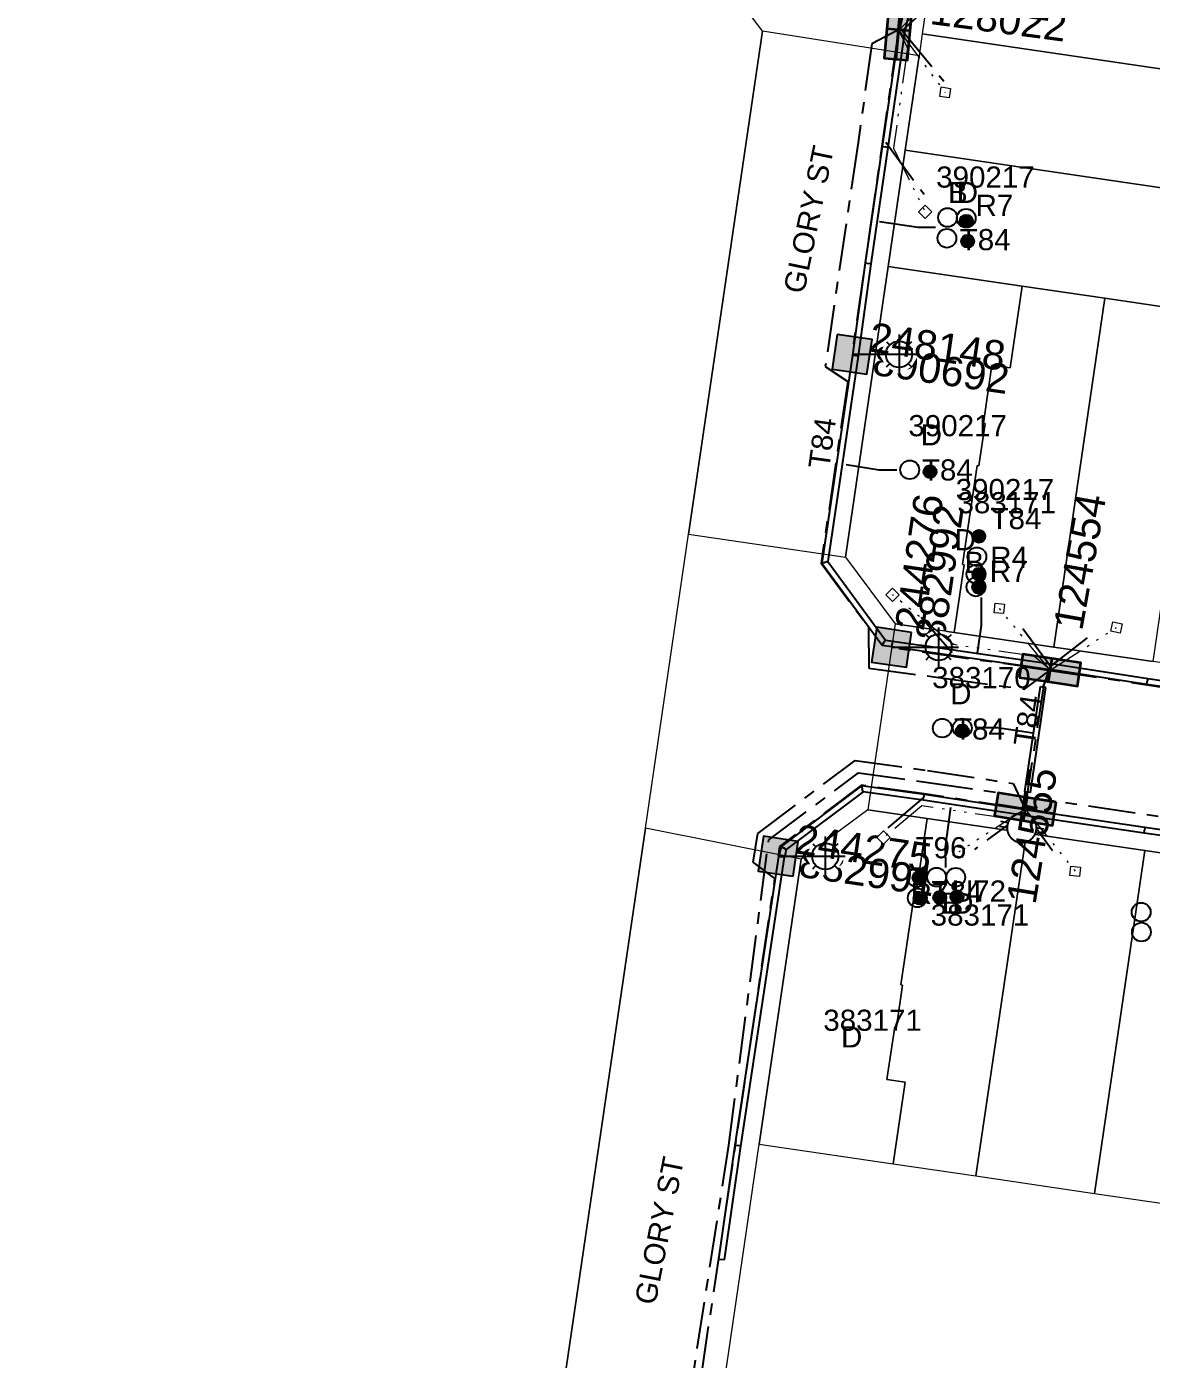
# Model space of a CAD drawing. Header units: metres. Extents: x 302924 to 304532, y 6268290 to 6269135.
# Drawn here: x 303845.3 to 303941, y 6268458.7 to 6268572.1 of the extents above; entities that cross this region are included whole.
import ezdxf
from ezdxf.enums import TextEntityAlignment as Align

# ---------------------------------------------------------------- set-up
doc = ezdxf.new("R2010")
doc.units = ezdxf.units.M
doc.linetypes.add('Cable Exist UG', pattern=[7, 4, -1, 1, -1])
doc.linetypes.add('PHANTOMX2', pattern=[6.6, 3, -0.75, 0.2, -0.75, 0.2, -0.75, 0.2, -0.75])
doc.layers.get('0').update_dxf_attribs({"color": 6})
for name, color, linetype, lineweight in [('_User Miscellaneous1', 30, 'Continuous', 13), ('_User Miscellaneous5', 121, 'Continuous', 13), ('_User_HV_Exist', 1, 'Continuous', 35), ('_User_LV_Exist', 5, 'Continuous', 35), ('Cadastre Roads_SP_EXT', 218, 'Continuous', 15), ('Mains_HV_EXT', 13, 'Continuous', 25), ('Mains_LV_EXT', 163, 'Continuous', 25), ('Mains_LV_SL_EXT', 135, 'Continuous', 25), ('Services_SP_EXT', 42, 'PHANTOMX2', 20)]:
    doc.layers.add(name, color=color, linetype=linetype, lineweight=lineweight)
for name, color, linetype in [('Duct_SP_EXT', 30, 'Continuous'), ('Equip_LV_EXT', 7, 'Continuous'), ('Equip_SP_SL_EXT', 7, 'Continuous'), ('SupportsUG_SP_LV_EXT', 7, 'Continuous'), ('SupportsUG_SP_LV_SL_EXT', 7, 'Continuous'), ('Trench_SP_EXT', 7, 'Continuous')]:
    doc.layers.add(name, color=color, linetype=linetype)
doc.styles.add('COLUMN_LABEL', font='arial.ttf', dxfattribs={"height": 2})
doc.styles.add('iecARIAL', font='arial.ttf', dxfattribs={"height": 2})
doc.styles.add('POLE_LABEL', font='arial.ttf', dxfattribs={"height": 2})
doc.styles.add('SL_LABEL', font='arial.ttf', dxfattribs={"height": 2})
doc.styles.get("Standard").update_dxf_attribs({"font": 'arial.ttf'})

# ---------------------------------------------------------------- blocks, each defined once
blk = doc.blocks.new('COLUMN_EXT')
blk.add_hatch(color=256).paths.add_polyline_path([(1.5, -1.5), (1.5, 1.5), (-1.5, 1.5), (-1.5, -1.5)])
blk.add_lwpolyline([(1.5, 1.5), (-1.5, 1.5), (-1.5, -1.5), (1.5, -1.5)], close=True)
at = {"flags": 1}
blk.add_attdef('Z', (-1.81, 2.35), '', height=0.2, rotation=180, dxfattribs=at)
at = {"flags": 9}
for tag, p in [('STREETNAME', (-1.81, 1.6)), ('LOCATION', (-1.81, 1.4)), ('SUBURB', (-1.81, 1.8)), ('LEGEND', (-1.81, 1.2)), ('NOTES', (-1.81, 2)), ('COLUMN_TYPE', (-1.81, 0.4)), ('OWNED_BY', (-1.81, 0.6)), ('USAGE', (-1.81, 1)), ('STATE', (-1.81, 0.8))]:
    blk.add_attdef(tag, text='', height=0.2, rotation=180, dxfattribs=at).set_placement(p, align=Align.MIDDLE_LEFT)
for tag, style, p in [('STRUCTURE_PLANT_NUMBER', 'POLE_LABEL', (-1.81, -0.03)), ('STREET_CODE', 'COLUMN_LABEL', (-1.81, 0.2))]:
    blk.add_attdef(tag, text='', height=0.2, rotation=180, dxfattribs=dict(at, style=style)).set_placement(p, align=Align.MIDDLE_LEFT)
at = {"style": 'COLUMN_LABEL', "width": 0.9, "flags": 8}
blk.add_attdef('ASSET_NUM', text='', height=2, rotation=270, dxfattribs=at).set_placement((2, -4), align=Align.MIDDLE_LEFT)
blk = doc.blocks.new('PILLAR_EXT')
blk.add_hatch(color=256).paths.add_polyline_path([(-2.5, 1), (-2.5, -1), (2.5, -1), (2.5, 1)])
for p, q in [((-2.5, 0), (2.5, 0)), ((0, 1), (0, -1))]:
    blk.add_line(p, q)
at = {"ltscale": 10}
blk.add_line((2.5, 0), (-2.5, 0), dxfattribs=at)
blk.add_lwpolyline([(-2.5, -1), (-1.25, -1), (1.25, -1), (2.5, -1), (2.5, 1), (-2.5, 1)], close=True)
at = {"width": 0.9, "flags": 8}
blk.add_attdef('ASSET_NUM', text='', height=2, rotation=90, dxfattribs=at).set_placement((-2, 4), align=Align.MIDDLE_LEFT)
for tag, p, flags in [('OWNED_BY', (0, -0.2), 9), ('STATE', (0, -0.4), 9), ('SUPPORT_TYPE', (0, -0.6), 9), ('USAGE', (0, -0.8), 9), ('LEGEND', (0, -1), 9), ('LOCATION', (0, -1.2), 9), ('STREETNAME', (0, -1.8), 9), ('SUBURB', (0, -2), 1), ('NOTES', (0, -1.4), 9), ('PARENT', (0, -1.6), 9)]:
    blk.add_attdef(tag, p, '', height=0.2, dxfattribs=dict(flags=flags))
blk = doc.blocks.new('DUCT_EXT')
blk.add_circle((0, 0.8), 0.8)
at = {"flags": 1}
blk.add_attdef('Z', (0, 0), '', height=0.2, dxfattribs=at)
at = {"flags": 9}
for tag, p in [('DUCT_CODE', (0, 0)), ('XSECT_TYPE', (0, -0.2)), ('STATE', (0, -0.6)), ('FB_REFERENCE', (0, -0.4)), ('NOTES', (0, -0.8))]:
    blk.add_attdef(tag, text='', height=0.2, dxfattribs=at).set_placement(p, align=Align.MIDDLE_LEFT)
blk = doc.blocks.new('SL_LANTERN_EXT')
at = {"flags": 9}
for tag, p in [('LRATECODE', (-7.4, 0)), ('LOUTREACHVOCAB', (-7.2, 0)), ('LOUTREACH', (-7, 0)), ('LANTNUMBER', (-6.6, 0)), ('LNEW', (-6.4, 0)), ('LMASTVOCAB', (-6.2, 0)), ('LMAST', (-6, 0)), ('LLAMPVOCAB', (-5.8, 0)), ('LLAMP', (-5.6, 0)), ('LEXIST', (-5.4, 0)), ('LCHARGE3PERCENT', (-5.2, 0)), ('LCHARGE3', (-5, 0)), ('LCHARGE2PERCENT', (-4.8, 0)), ('LCHARGE2', (-4.6, 0)), ('LCHARGE1PERCENT', (-4.4, 0)), ('LCHARGE1', (-4.2, 0)), ('LCATEGORY', (-4, 0)), ('LBRACKETVOCAB', (-3.8, 0)), ('LBRACKET', (-3.6, 0)), ('LKINGHEIGHT', (-3.4, 0)), ('CREPLACE', (-3.2, 0)), ('CREMOVE', (-3, 0)), ('CNUMBER', (-2.8, 0)), ('CNEW', (-2.6, 0)), ('CEXIST', (-2.4, 0)), ('USAGE', (-2.2, 0)), ('STATE', (-2, 0)), ('OWNED_BY', (-1.8, 0)), ('ORIENTATION', (-1.6, 0)), ('OPERATING_VOLTAGE', (-1.4, 0)), ('NO_PHASES', (-1.2, 0)), ('LANTERN_TYPE', (-1, 0)), ('LANTERN_PURPOSE', (-0.8, 0)), ('CONTROL_TYPE', (-0.6, 0)), ('CONSTRUCTED_VOLTAGE', (-0.4, 0))]:
    blk.add_attdef(tag, text='', height=0.001, rotation=270, dxfattribs=at).set_placement(p, align=Align.MIDDLE_LEFT)
at = {"style": 'SL_LABEL', "flags": 9}
blk.add_attdef('STREET_CODE', text='', height=0.001, rotation=270, dxfattribs=at).set_placement((0, 0), align=Align.MIDDLE_LEFT)
at = {"flags": 1}
blk.add_attdef('Z', (0, 0), '', height=0.001, rotation=270, dxfattribs=at)
at = {"width": 0.9}
blk.add_attdef('LNUMBER', text='', height=1, dxfattribs=at).set_placement((7, -1), align=Align.MIDDLE_LEFT)
at = {"flags": 9}
for tag, p in [('LREMOVE', (0, -7.6)), ('LREPLACE', (0, -7.8)), ('LTYPE', (0, -8)), ('LTYPEVOCAB', (0, -8.2)), ('LEGEND', (0, -8.4)), ('SUBURB', (0, -8.6)), ('STREETNAME', (0, -8.8)), ('LOCATION', (0, -9)), ('NOTES', (0, -9.2)), ('MAINTAINED_BY', (0, -9.86))]:
    blk.add_attdef(tag, text='', height=0.001, dxfattribs=at).set_placement(p, align=Align.MIDDLE_LEFT)
blk.add_attdef('OPERATED_BY', (0, -9.61), '', height=0.001, dxfattribs=at)
at = {"transparency": 33554687}
blk.add_wipeout([(5.69, 0), (5.06, -1.06), (4, -1.69), (2.94, -1.06), (2.31, 0), (2.94, 1.06), (4, 1.69), (5.06, 1.06)], dxfattribs=at)
for p, q in [((4, 1.69), (4, 0)), ((0, 0), (4, 0)), ((2.94, 1.06), (3.2, 0.8)), ((5.06, 1.06), (4.8, 0.8)), ((2.94, -1.06), (3.2, -0.8)), ((4, 0), (5.69, 0)), ((4, 0), (4, -1.69)), ((5.06, -1.06), (4.8, -0.8))]:
    blk.add_line(p, q)
blk.add_circle((4, 0), 1.12)
blk = doc.blocks.new('CCP_EXT')
at = {"flags": 9}
for tag, p in [('STATE', (0, -1.8)), ('LEGEND', (0, -1.4)), ('LIFE_SUPPORT', (0, -1.6)), ('NOTES', (0, -2))]:
    blk.add_attdef(tag, text='', height=0.2, dxfattribs=at).set_placement(p, align=Align.MIDDLE_LEFT)
at = {"transparency": 33554687}
blk.add_wipeout([(0, 0.57), (0.57, 0), (0, -0.57), (-0.57, 0)], dxfattribs=at)
blk.add_lwpolyline([(-0.57, 0), (0, 0.57), (0.57, 0), (0, -0.57), (-0.57, 0)])
at = {"flags": 1}
blk.add_attdef('Z', (0, 0), '', height=0.2, dxfattribs=at)
at = {"flags": 9}
for tag, p in [('CCP_TYPE', (0, 0)), ('CONSTRUCTED_VOLTAGE', (0, -0.2)), ('OPERATING_VOLTAGE', (0, -0.6)), ('ORIENTATION', (0, -0.8)), ('OWNED_BY', (0, -1)), ('NO_PHASES', (0, -0.4)), ('USAGE', (0, -1.2))]:
    blk.add_attdef(tag, text='', height=0.2, dxfattribs=at).set_placement(p, align=Align.MIDDLE_LEFT)
blk = doc.blocks.new('LV_UG_LINKS_OPEN_EXT')
at = {"layer": 'Equip_LV_EXT'}
for tag, height, flags, p in [('NO_PHASES', 0.167, 9, (3.17, -2)), ('OPERATING_VOLTAGE', 0.2, 9, (3, -2.6)), ('ORIENTATION', 0.2, 9, (3, -2.8)), ('STATE', 0.2, 9, (3, -3)), ('SWITCH_TYPE', 0.2, 9, (3, -3.2)), ('USAGE', 0.2, 9, (3, -3.4)), ('OWNED_BY', 0.2, 9, (3, -3.8)), ('OPERATED_BY', 0.2, 9, (3, -4)), ('TYPE', 0.2, 9, (3, -4.6)), ('NOTES', 0.2, 9, (3, -3.6)), ('MAINTAINED_BY', 0.2, 9, (3, -4.2)), ('NUMBER_OF_PHASES', 0.2, 9, (3, -4.4)), ('Z', 0.2, 1, (3, -4.8))]:
    blk.add_attdef(tag, text='', height=height, dxfattribs=dict(at, flags=flags)).set_placement(p, align=Align.MIDDLE_LEFT)
at = {"transparency": 33554687}
blk.add_wipeout([(4, 1.25), (3.97, 1.25), (3.94, 1.25), (3.91, 1.25), (3.88, 1.24), (3.85, 1.24), (3.82, 1.24), (3.79, 1.23), (3.76, 1.23), (3.73, 1.22), (3.7, 1.21), (3.67, 1.2), (3.64, 1.2), (3.61, 1.19), (3.58, 1.18), (3.55, 1.17), (3.52, 1.15), (3.49, 1.14), (3.47, 1.13), (3.44, 1.12), (3.41, 1.1), (3.38, 1.09), (3.36, 1.07), (3.33, 1.06), (3.31, 1.04), (3.28, 1.02), (3.26, 1), (3.23, 0.99), (3.21, 0.97), (3.18, 0.95), (3.16, 0.93), (3.14, 0.91), (3.12, 0.88), (3.09, 0.86), (3.07, 0.84), (3.05, 0.82), (3.03, 0.79), (3.01, 0.77), (3, 0.74), (2.98, 0.72), (2.96, 0.69), (2.94, 0.67), (2.93, 0.64), (2.91, 0.62), (2.9, 0.59), (2.88, 0.56), (2.87, 0.53), (2.86, 0.51), (2.85, 0.48), (2.83, 0.45), (2.82, 0.42), (2.81, 0.39), (2.8, 0.36), (2.8, 0.33), (2.79, 0.3), (2.78, 0.27), (2.77, 0.24), (2.77, 0.21), (2.76, 0.18), (2.76, 0.15), (2.76, 0.12), (2.75, 0.09), (2.75, 0.06), (2.75, 0.03), (2.75, 0), (2.75, -0.03), (2.75, -0.06), (2.75, -0.09), (2.76, -0.12), (2.76, -0.15), (2.76, -0.18), (2.77, -0.21), (2.77, -0.24), (2.78, -0.27), (2.79, -0.3), (2.8, -0.33), (2.8, -0.36), (2.81, -0.39), (2.82, -0.42), (2.83, -0.45), (2.85, -0.48), (2.86, -0.51), (2.87, -0.53), (2.88, -0.56), (2.9, -0.59), (2.91, -0.62), (2.93, -0.64), (2.94, -0.67), (2.96, -0.69), (2.98, -0.72), (3, -0.74), (3.01, -0.77), (3.03, -0.79), (3.05, -0.82), (3.07, -0.84), (3.09, -0.86), (3.12, -0.88), (3.14, -0.91), (3.16, -0.93), (3.18, -0.95), (3.21, -0.97), (3.23, -0.99), (3.26, -1), (3.28, -1.02), (3.31, -1.04), (3.33, -1.06), (3.36, -1.07), (3.38, -1.09), (3.41, -1.1), (3.44, -1.12), (3.47, -1.13), (3.49, -1.14), (3.52, -1.15), (3.55, -1.17), (3.58, -1.18), (3.61, -1.19), (3.64, -1.2), (3.67, -1.2), (3.7, -1.21), (3.73, -1.22), (3.76, -1.23), (3.79, -1.23), (3.82, -1.24), (3.85, -1.24), (3.88, -1.24), (3.91, -1.25), (3.94, -1.25), (3.97, -1.25), (4, -1.25), (4.03, -1.25), (4.06, -1.25), (4.09, -1.25), (4.12, -1.24), (4.15, -1.24), (4.18, -1.24), (4.21, -1.23), (4.24, -1.23), (4.27, -1.22), (4.3, -1.21), (4.33, -1.2), (4.36, -1.2), (4.39, -1.19), (4.42, -1.18), (4.45, -1.17), (4.48, -1.15), (4.51, -1.14), (4.53, -1.13), (4.56, -1.12), (4.59, -1.1), (4.62, -1.09), (4.64, -1.07), (4.67, -1.06), (4.69, -1.04), (4.72, -1.02), (4.74, -1), (4.77, -0.99), (4.79, -0.97), (4.82, -0.95), (4.84, -0.93), (4.86, -0.91), (4.88, -0.88), (4.91, -0.86), (4.93, -0.84), (4.95, -0.82), (4.97, -0.79), (4.99, -0.77), (5, -0.74), (5.02, -0.72), (5.04, -0.69), (5.06, -0.67), (5.07, -0.64), (5.09, -0.62), (5.1, -0.59), (5.12, -0.56), (5.13, -0.53), (5.14, -0.51), (5.15, -0.48), (5.17, -0.45), (5.18, -0.42), (5.19, -0.39), (5.2, -0.36), (5.2, -0.33), (5.21, -0.3), (5.22, -0.27), (5.23, -0.24), (5.23, -0.21), (5.24, -0.18), (5.24, -0.15), (5.24, -0.12), (5.25, -0.09), (5.25, -0.06), (5.25, -0.03), (5.25, 0), (5.25, 0.03), (5.25, 0.06), (5.25, 0.09), (5.24, 0.12), (5.24, 0.15), (5.24, 0.18), (5.23, 0.21), (5.23, 0.24), (5.22, 0.27), (5.21, 0.3), (5.2, 0.33), (5.2, 0.36), (5.19, 0.39), (5.18, 0.42), (5.17, 0.45), (5.15, 0.48), (5.14, 0.51), (5.13, 0.53), (5.12, 0.56), (5.1, 0.59), (5.09, 0.62), (5.07, 0.64), (5.06, 0.67), (5.04, 0.69), (5.02, 0.72), (5, 0.74), (4.99, 0.77), (4.97, 0.79), (4.95, 0.82), (4.93, 0.84), (4.91, 0.86), (4.88, 0.88), (4.86, 0.91), (4.84, 0.93), (4.82, 0.95), (4.79, 0.97), (4.77, 0.99), (4.74, 1), (4.72, 1.02), (4.69, 1.04), (4.67, 1.06), (4.64, 1.07), (4.62, 1.09), (4.59, 1.1), (4.56, 1.12), (4.53, 1.13), (4.51, 1.14), (4.48, 1.15), (4.45, 1.17), (4.42, 1.18), (4.39, 1.19), (4.36, 1.2), (4.33, 1.2), (4.3, 1.21), (4.27, 1.22), (4.24, 1.23), (4.21, 1.23), (4.18, 1.24), (4.15, 1.24), (4.12, 1.24), (4.09, 1.25), (4.06, 1.25), (4.03, 1.25)], dxfattribs=at).dxf.layer = 'Equip_LV_EXT'
at = {"layer": 'Equip_LV_EXT'}
for p, q in [((3.79, 1.86), (3.79, 1.23)), ((4.21, 1.86), (4.21, 1.23)), ((3.79, -1.23), (3.79, -1.86)), ((4.21, -1.23), (4.21, -1.86))]:
    blk.add_line(p, q, dxfattribs=at)
at = {"layer": 'Equip_LV_EXT', "flags": 128}
blk.add_lwpolyline([(4, 1.25), (3.97, 1.25), (3.94, 1.25), (3.91, 1.25), (3.88, 1.24), (3.85, 1.24), (3.82, 1.24), (3.79, 1.23), (3.76, 1.23), (3.73, 1.22), (3.7, 1.21), (3.67, 1.2), (3.64, 1.2), (3.61, 1.19), (3.58, 1.18), (3.55, 1.17), (3.52, 1.15), (3.49, 1.14), (3.47, 1.13), (3.44, 1.12), (3.41, 1.1), (3.38, 1.09), (3.36, 1.07), (3.33, 1.06), (3.31, 1.04), (3.28, 1.02), (3.26, 1), (3.23, 0.99), (3.21, 0.97), (3.18, 0.95), (3.16, 0.93), (3.14, 0.91), (3.12, 0.88), (3.09, 0.86), (3.07, 0.84), (3.05, 0.82), (3.03, 0.79), (3.01, 0.77), (3, 0.74), (2.98, 0.72), (2.96, 0.69), (2.94, 0.67), (2.93, 0.64), (2.91, 0.62), (2.9, 0.59), (2.88, 0.56), (2.87, 0.53), (2.86, 0.51), (2.85, 0.48), (2.83, 0.45), (2.82, 0.42), (2.81, 0.39), (2.8, 0.36), (2.8, 0.33), (2.79, 0.3), (2.78, 0.27), (2.77, 0.24), (2.77, 0.21), (2.76, 0.18), (2.76, 0.15), (2.76, 0.12), (2.75, 0.09), (2.75, 0.06), (2.75, 0.03), (2.75, 0), (2.75, -0.03), (2.75, -0.06), (2.75, -0.09), (2.76, -0.12), (2.76, -0.15), (2.76, -0.18), (2.77, -0.21), (2.77, -0.24), (2.78, -0.27), (2.79, -0.3), (2.8, -0.33), (2.8, -0.36), (2.81, -0.39), (2.82, -0.42), (2.83, -0.45), (2.85, -0.48), (2.86, -0.51), (2.87, -0.53), (2.88, -0.56), (2.9, -0.59), (2.91, -0.62), (2.93, -0.64), (2.94, -0.67), (2.96, -0.69), (2.98, -0.72), (3, -0.74), (3.01, -0.77), (3.03, -0.79), (3.05, -0.82), (3.07, -0.84), (3.09, -0.86), (3.12, -0.88), (3.14, -0.91), (3.16, -0.93), (3.18, -0.95), (3.21, -0.97), (3.23, -0.99), (3.26, -1), (3.28, -1.02), (3.31, -1.04), (3.33, -1.06), (3.36, -1.07), (3.38, -1.09), (3.41, -1.1), (3.44, -1.12), (3.47, -1.13), (3.49, -1.14), (3.52, -1.15), (3.55, -1.17), (3.58, -1.18), (3.61, -1.19), (3.64, -1.2), (3.67, -1.2), (3.7, -1.21), (3.73, -1.22), (3.76, -1.23), (3.79, -1.23), (3.82, -1.24), (3.85, -1.24), (3.88, -1.24), (3.91, -1.25), (3.94, -1.25), (3.97, -1.25), (4, -1.25), (4.03, -1.25), (4.06, -1.25), (4.09, -1.25), (4.12, -1.24), (4.15, -1.24), (4.18, -1.24), (4.21, -1.23), (4.24, -1.23), (4.27, -1.22), (4.3, -1.21), (4.33, -1.2), (4.36, -1.2), (4.39, -1.19), (4.42, -1.18), (4.45, -1.17), (4.48, -1.15), (4.51, -1.14), (4.53, -1.13), (4.56, -1.12), (4.59, -1.1), (4.62, -1.09), (4.64, -1.07), (4.67, -1.06), (4.69, -1.04), (4.72, -1.02), (4.74, -1), (4.77, -0.99), (4.79, -0.97), (4.82, -0.95), (4.84, -0.93), (4.86, -0.91), (4.88, -0.88), (4.91, -0.86), (4.93, -0.84), (4.95, -0.82), (4.97, -0.79), (4.99, -0.77), (5, -0.74), (5.02, -0.72), (5.04, -0.69), (5.06, -0.67), (5.07, -0.64), (5.09, -0.62), (5.1, -0.59), (5.12, -0.56), (5.13, -0.53), (5.14, -0.51), (5.15, -0.48), (5.17, -0.45), (5.18, -0.42), (5.19, -0.39), (5.2, -0.36), (5.2, -0.33), (5.21, -0.3), (5.22, -0.27), (5.23, -0.24), (5.23, -0.21), (5.24, -0.18), (5.24, -0.15), (5.24, -0.12), (5.25, -0.09), (5.25, -0.06), (5.25, -0.03), (5.25, 0), (5.25, 0.03), (5.25, 0.06), (5.25, 0.09), (5.24, 0.12), (5.24, 0.15), (5.24, 0.18), (5.23, 0.21), (5.23, 0.24), (5.22, 0.27), (5.21, 0.3), (5.2, 0.33), (5.2, 0.36), (5.19, 0.39), (5.18, 0.42), (5.17, 0.45), (5.15, 0.48), (5.14, 0.51), (5.13, 0.53), (5.12, 0.56), (5.1, 0.59), (5.09, 0.62), (5.07, 0.64), (5.06, 0.67), (5.04, 0.69), (5.02, 0.72), (5, 0.74), (4.99, 0.77), (4.97, 0.79), (4.95, 0.82), (4.93, 0.84), (4.91, 0.86), (4.88, 0.88), (4.86, 0.91), (4.84, 0.93), (4.82, 0.95), (4.79, 0.97), (4.77, 0.99), (4.74, 1), (4.72, 1.02), (4.69, 1.04), (4.67, 1.06), (4.64, 1.07), (4.62, 1.09), (4.59, 1.1), (4.56, 1.12), (4.53, 1.13), (4.51, 1.14), (4.48, 1.15), (4.45, 1.17), (4.42, 1.18), (4.39, 1.19), (4.36, 1.2), (4.33, 1.2), (4.3, 1.21), (4.27, 1.22), (4.24, 1.23), (4.21, 1.23), (4.18, 1.24), (4.15, 1.24), (4.12, 1.24), (4.09, 1.25), (4.06, 1.25), (4.03, 1.25)], close=True, dxfattribs=at)
at = {"layer": 'Equip_LV_EXT', "flags": 9}
for tag, p in [('ACTUAL_STATUS', (3.17, -1.67)), ('CONSTRUCTED_VOLTAGE', (3.17, -1.83))]:
    blk.add_attdef(tag, text='', height=0.167, dxfattribs=at).set_placement(p, align=Align.MIDDLE_LEFT)
blk = doc.blocks.new('CABLE_LARGE_EXT')
h = blk.add_hatch(color=256)
edge = h.paths.add_edge_path()
edge.add_arc((0, 0.55), 0.55, 0, 360)
blk.add_circle((0, 0.55), 0.55)
at = {"flags": 1}
blk.add_attdef('Z', (0, 0), '', height=0.2, dxfattribs=at)
at = {"flags": 9}
for tag, p in [('COND_CODE', (0, 0)), ('STATE', (0, -0.4)), ('XSECT_SIZE', (0, -0.6)), ('FB_REFERENCE', (0, -0.2)), ('NOTES', (0, -0.8))]:
    blk.add_attdef(tag, text='', height=0.2, dxfattribs=at).set_placement(p, align=Align.MIDDLE_LEFT)

msp = doc.modelspace()

# ---------------------------------------------------------------- linework, layer by layer
at = {"layer": '_User Miscellaneous1', "transparency": 33554687}
for p, q in [((303919.5395, 6268571.8567), (303918.0986, 6268561.924)), ((303920.0145, 6268571.7878), (303918.5737, 6268561.8551)), ((303919.5395, 6268571.8567), (303919.777, 6268571.8222)), ((303920.0145, 6268571.7878), (303919.777, 6268571.8222)), ((303918.0986, 6268561.924), (303916.661, 6268552.0132)), ((303918.5737, 6268561.8551), (303917.136, 6268551.9443)), ((303918.0986, 6268561.924), (303918.3361, 6268561.8895)), ((303918.5737, 6268561.8551), (303918.3361, 6268561.8895)), ((303916.6609, 6268552.0124), (303915.5774, 6268544.1624)), ((303917.1361, 6268551.9451), (303916.0529, 6268544.0968)), ((303916.661, 6268552.0132), (303916.6609, 6268552.0124)), ((303916.6609, 6268552.0124), (303916.8985, 6268551.9788)), ((303916.661, 6268552.0132), (303916.8985, 6268551.9788)), ((303917.136, 6268551.9443), (303916.8985, 6268551.9788)), ((303917.1361, 6268551.9451), (303916.8985, 6268551.9788)), ((303917.136, 6268551.9443), (303917.1361, 6268551.9451)), ((303915.5778, 6268544.1648), (303912.9575, 6268526.4674)), ((303916.0526, 6268544.0945), (303913.4613, 6268526.5927)), ((303915.5774, 6268544.1624), (303915.8152, 6268544.1296)), ((303915.5778, 6268544.1648), (303915.8152, 6268544.1296)), ((303916.0529, 6268544.0968), (303915.8152, 6268544.1296)), ((303916.0526, 6268544.0945), (303915.8152, 6268544.1296)), ((303912.9575, 6268526.4674), (303913.2094, 6268526.53)), ((303912.9575, 6268526.4674), (303918.1075, 6268519.4725)), ((303913.4613, 6268526.5927), (303913.2094, 6268526.53)), ((303913.4613, 6268526.5927), (303918.375, 6268519.9187)), ((303918.1075, 6268519.4725), (303918.2412, 6268519.6956)), ((303918.1075, 6268519.4725), (303918.9115, 6268519.356)), ((303918.375, 6268519.9187), (303918.2412, 6268519.6956)), ((303918.375, 6268519.9187), (303918.9803, 6268519.831)), ((303918.9115, 6268519.356), (303918.9459, 6268519.5935)), ((303918.9117, 6268519.3559), (303918.9459, 6268519.5935)), ((303918.9803, 6268519.831), (303918.9459, 6268519.5935)), ((303918.9801, 6268519.831), (303918.9459, 6268519.5935)), ((303918.9801, 6268519.831), (303932.4677, 6268517.8904)), ((303918.9117, 6268519.3559), (303932.3994, 6268517.4153)), ((303932.397, 6268517.4157), (303932.4335, 6268517.6529)), ((303940.629, 6268516.1482), (303932.397, 6268517.4157)), ((303932.3994, 6268517.4153), (303932.4335, 6268517.6529)), ((303932.4677, 6268517.8904), (303932.4335, 6268517.6529)), ((303932.4701, 6268517.8901), (303932.4335, 6268517.6529)), ((303940.7009, 6268516.6227), (303932.4701, 6268517.8901)), ((303940.629, 6268516.1482), (303940.665, 6268516.3855)), ((303949.2526, 6268514.8604), (303940.629, 6268516.1482)), ((303940.7009, 6268516.6227), (303940.665, 6268516.3855)), ((303949.3235, 6268515.3351), (303940.7009, 6268516.6227)), ((303930.2416, 6268507.0205), (303931.5675, 6268515.9562)), ((303930.7164, 6268506.9501), (303932.0423, 6268515.8857)), ((303931.5675, 6268515.9562), (303931.8049, 6268515.9209)), ((303932.0423, 6268515.8857), (303931.8049, 6268515.9209)), ((303916.3401, 6268507.5085), (303909.4893, 6268502.3574)), ((303916.4701, 6268507.0057), (303909.9199, 6268502.0806)), ((303921.6576, 6268506.7668), (303916.3401, 6268507.5085)), ((303916.3401, 6268507.5085), (303916.4051, 6268507.2571)), ((303916.4701, 6268507.0057), (303916.4051, 6268507.2571)), ((303921.5913, 6268506.2914), (303916.4701, 6268507.0057)), ((303930.2416, 6268507.0205), (303930.479, 6268506.9853)), ((303930.7164, 6268506.9501), (303930.479, 6268506.9853)), ((303921.5887, 6268506.2918), (303921.6244, 6268506.5291)), ((303930.2006, 6268504.9951), (303921.5887, 6268506.2918)), ((303921.5913, 6268506.2914), (303921.6244, 6268506.5291)), ((303921.6576, 6268506.7668), (303921.6244, 6268506.5291)), ((303921.6602, 6268506.7665), (303921.6244, 6268506.5291)), ((303930.2721, 6268505.4698), (303921.6602, 6268506.7665)), ((303930.2006, 6268504.9951), (303930.2363, 6268505.2324)), ((303930.2011, 6268504.995), (303930.2363, 6268505.2324)), ((303940.3903, 6268503.4848), (303930.2011, 6268504.995)), ((303930.2721, 6268505.4698), (303930.2363, 6268505.2324)), ((303930.2715, 6268505.4698), (303930.2363, 6268505.2324)), ((303940.4598, 6268503.9597), (303930.2715, 6268505.4698)), ((303940.3903, 6268503.4848), (303940.4251, 6268503.7223)), ((303940.4598, 6268503.9597), (303940.4251, 6268503.7223)), ((303949.0351, 6268502.7206), (303940.4598, 6268503.9597)), ((303948.9664, 6268502.2455), (303940.3903, 6268503.4848)), ((303905.5899, 6268476.9216), (303909.3081, 6268501.4986)), ((303906.0647, 6268476.8512), (303909.7827, 6268501.4268)), ((303909.3081, 6268501.4986), (303909.5454, 6268501.4627)), ((303909.4893, 6268502.3574), (303909.3284, 6268501.6261)), ((303909.3284, 6268501.6261), (303909.5628, 6268501.5745)), ((303909.4893, 6268502.3574), (303909.7046, 6268502.219)), ((303909.7827, 6268501.4268), (303909.5454, 6268501.4627)), ((303909.7972, 6268501.5229), (303909.5628, 6268501.5745)), ((303909.9199, 6268502.0806), (303909.7046, 6268502.219)), ((303909.9199, 6268502.0806), (303909.7972, 6268501.5229)), ((303904.1828, 6268467.2224), (303905.5899, 6268476.9216)), ((303904.6578, 6268467.1534), (303906.0647, 6268476.8512)), ((303905.5899, 6268476.9216), (303905.8273, 6268476.8864)), ((303906.0647, 6268476.8512), (303905.8273, 6268476.8864)), ((303904.1828, 6268467.2224), (303904.4203, 6268467.1879)), ((303904.6578, 6268467.1534), (303904.4203, 6268467.1879))]:
    msp.add_line(p, q, dxfattribs=at)
at = {"layer": '_User Miscellaneous5', "linetype": 'Continuous', "transparency": 33554597}
for points in [[(303886.3592, 6268425.114), (303897.935, 6268503.9042), (303901.6144, 6268528.9426), (303907.9013, 6268571.7363), (303901.5716, 6268580.2461), (303843.7776, 6268588.7379), (303835.271, 6268582.446), (303812.9296, 6268435.9443), (303819.2543, 6268427.3937), (303877.8527, 6268418.7843), (303886.3592, 6268425.114)], [(303954.9923, 6268579.2189), (303923.3302, 6268583.8707), (303921.5132, 6268571.5032), (303953.1752, 6268566.8513), (303954.9923, 6268579.2189)], [(303953.1752, 6268566.8513), (303921.5132, 6268571.5032), (303921.2404, 6268569.6468), (303920.0594, 6268561.6095), (303951.7214, 6268556.9577), (303953.1752, 6268566.8513)], [(303951.7214, 6268556.9577), (303920.0594, 6268561.6095), (303918.6057, 6268551.7148), (303930.0037, 6268550.0401), (303937.0587, 6268549.0042), (303945.662, 6268547.7394), (303950.2675, 6268547.0631), (303951.7214, 6268556.9577)], [(303930.0037, 6268550.0401), (303918.6057, 6268551.7148), (303914.9708, 6268526.9798), (303919.1917, 6268521.3059), (303924.2374, 6268520.564), (303925.0843, 6268526.3248), (303924.9402, 6268526.3457), (303926.1796, 6268534.776), (303926.3229, 6268534.7551), (303926.8525, 6268538.3622), (303926.7091, 6268538.3831), (303927.4349, 6268543.3219), (303928.9832, 6268543.0941), (303930.0037, 6268550.0401)], [(303937.0587, 6268549.0042), (303930.0037, 6268550.0401), (303928.9832, 6268543.0941), (303927.4349, 6268543.3219), (303926.7091, 6268538.3831), (303926.8525, 6268538.3622), (303926.3229, 6268534.7551), (303926.1796, 6268534.776), (303924.9402, 6268526.3457), (303925.0843, 6268526.3248), (303924.2374, 6268520.564), (303932.6973, 6268519.3212), (303937.0587, 6268549.0042)], [(303945.662, 6268547.7394), (303937.0587, 6268549.0042), (303932.6973, 6268519.3212), (303941.1572, 6268518.0784), (303942.1295, 6268524.6971), (303942.2729, 6268524.6761), (303945.662, 6268547.7394)], [(303921.912, 6268504.7329), (303916.8655, 6268505.4739), (303911.1916, 6268501.254), (303907.6298, 6268477.0127), (303919.0277, 6268475.3379), (303920.0482, 6268482.2837), (303918.4999, 6268482.5115), (303919.1601, 6268487.0035), (303919.3035, 6268486.9826), (303919.8265, 6268490.5438), (303919.6831, 6268490.5647), (303920.9195, 6268498.98), (303921.0637, 6268498.9592), (303921.912, 6268504.7329)], [(303930.3711, 6268503.4891), (303921.912, 6268504.7329), (303921.0637, 6268498.9592), (303920.9195, 6268498.98), (303919.6831, 6268490.5647), (303919.8265, 6268490.5438), (303919.3035, 6268486.9826), (303919.1601, 6268487.0035), (303918.4999, 6268482.5115), (303920.0482, 6268482.2837), (303919.0277, 6268475.3379), (303926.082, 6268474.3009), (303930.3711, 6268503.4891)], [(303940.4634, 6268502.0063), (303930.3711, 6268503.4891), (303926.082, 6268474.3009), (303936.175, 6268472.8181), (303940.4634, 6268502.0063)], [(303949.2101, 6268500.7217), (303940.4634, 6268502.0063), (303936.175, 6268472.8181), (303939.2915, 6268472.3599), (303944.7775, 6268471.5544), (303948.0929, 6268494.1129), (303948.2363, 6268494.0919), (303949.2101, 6268500.7217)]]:
    msp.add_lwpolyline(points, close=True, dxfattribs=at)
at = {"layer": 'Duct_SP_EXT'}
for p, q in [((303922.1161, 6268583.3929), (303919.5672, 6268571.8474)), ((303922.5877, 6268583.3024), (303920.0359, 6268571.7439)), ((303919.5395, 6268571.8567), (303918.0986, 6268561.924)), ((303920.0145, 6268571.7878), (303918.5737, 6268561.8551)), ((303919.5395, 6268571.8567), (303919.777, 6268571.8222)), ((303919.5672, 6268571.8474), (303919.8016, 6268571.7957)), ((303920.0145, 6268571.7878), (303919.777, 6268571.8222)), ((303920.0359, 6268571.7439), (303919.8016, 6268571.7957)), ((303918.0986, 6268561.924), (303916.661, 6268552.0132)), ((303918.5737, 6268561.8551), (303917.136, 6268551.9443)), ((303918.0986, 6268561.924), (303918.3361, 6268561.8895)), ((303918.5737, 6268561.8551), (303918.3361, 6268561.8895)), ((303916.661, 6268552.0132), (303916.6609, 6268552.0124)), ((303916.6609, 6268552.0124), (303916.8985, 6268551.9788)), ((303916.661, 6268552.0132), (303916.8985, 6268551.9788)), ((303917.136, 6268551.9443), (303916.8985, 6268551.9788)), ((303917.1361, 6268551.9451), (303916.8985, 6268551.9788)), ((303917.136, 6268551.9443), (303917.1361, 6268551.9451)), ((303912.9575, 6268526.4674), (303913.2094, 6268526.53)), ((303913.4613, 6268526.5927), (303913.2094, 6268526.53)), ((303918.1075, 6268519.4725), (303918.2412, 6268519.6956)), ((303932.397, 6268517.4157), (303932.4335, 6268517.6529)), ((303940.629, 6268516.1482), (303932.397, 6268517.4157)), ((303932.3994, 6268517.4153), (303932.4335, 6268517.6529)), ((303932.4677, 6268517.8904), (303932.4335, 6268517.6529)), ((303932.4701, 6268517.8901), (303932.4335, 6268517.6529)), ((303940.7009, 6268516.6227), (303932.4701, 6268517.8901)), ((303940.629, 6268516.1482), (303940.665, 6268516.3855)), ((303949.2526, 6268514.8604), (303940.629, 6268516.1482)), ((303940.7009, 6268516.6227), (303940.665, 6268516.3855)), ((303949.3235, 6268515.3351), (303940.7009, 6268516.6227)), ((303930.2416, 6268507.0205), (303931.5675, 6268515.9562)), ((303930.7164, 6268506.9501), (303932.0423, 6268515.8857)), ((303931.5675, 6268515.9562), (303931.8049, 6268515.9209)), ((303932.0423, 6268515.8857), (303931.8049, 6268515.9209)), ((303921.6576, 6268506.7668), (303916.3401, 6268507.5085)), ((303916.3401, 6268507.5085), (303916.4051, 6268507.2571)), ((303916.4701, 6268507.0057), (303916.4051, 6268507.2571)), ((303921.5913, 6268506.2914), (303916.4701, 6268507.0057)), ((303930.2416, 6268507.0205), (303930.479, 6268506.9853)), ((303930.7164, 6268506.9501), (303930.479, 6268506.9853)), ((303921.5887, 6268506.2918), (303921.6244, 6268506.5291)), ((303921.5913, 6268506.2914), (303921.6244, 6268506.5291)), ((303921.6576, 6268506.7668), (303921.6244, 6268506.5291)), ((303921.6602, 6268506.7665), (303921.6244, 6268506.5291)), ((303940.3903, 6268503.4848), (303940.4251, 6268503.7223)), ((303940.4598, 6268503.9597), (303940.4251, 6268503.7223)), ((303949.0351, 6268502.7206), (303940.4598, 6268503.9597)), ((303948.9664, 6268502.2455), (303940.3903, 6268503.4848)), ((303904.1828, 6268467.2224), (303905.5899, 6268476.9216)), ((303904.6578, 6268467.1534), (303906.0647, 6268476.8512)), ((303905.5899, 6268476.9216), (303905.8273, 6268476.8864)), ((303906.0647, 6268476.8512), (303905.8273, 6268476.8864)), ((303904.1828, 6268467.2224), (303904.4203, 6268467.1879)), ((303904.6578, 6268467.1534), (303904.4203, 6268467.1879))]:
    msp.add_line(p, q, dxfattribs=at)
for points in [[(303922.6429, 6268555.0462), (303921.1589, 6268555.0376), (303917.8608, 6268555.526)], [(303919.3548, 6268534.3786), (303917.8294, 6268534.3812), (303915.0317, 6268534.8407)], [(303926.5315, 6268523.5441), (303926.5179, 6268521.1644), (303926.192, 6268518.8075)], [(303926.0045, 6268512.4832), (303927.9128, 6268512.4757), (303930.9154, 6268512.034)], [(303923.512, 6268500.5698), (303923.4994, 6268502.3016), (303923.9529, 6268505.6601)]]:
    msp.add_lwpolyline(points, dxfattribs=at)
at = {"layer": 'Mains_LV_EXT', "linetype": 'Cable Exist UG'}
msp.add_lwpolyline([(303932.3905, 6268517.3547), (303959.9459, 6268513.2149)], dxfattribs=at)
at = {"layer": 'Services_SP_EXT'}
msp.add_lwpolyline([(303919.5095, 6268571.8349), (303924.297, 6268576.6106)], dxfattribs=at)
at = {"layer": 'Trench_SP_EXT', "linetype": 'Cable Exist UG'}
for points in [[(303919.8015, 6268571.7956), (303923.8335, 6268575.4689)], [(303918.3937, 6268562.2861), (303921.6609, 6268557.8688)], [(303932.4336, 6268517.6529), (303929.8982, 6268521.105)], [(303932.4336, 6268517.6529), (303935.7751, 6268520.2641)], [(303931.8049, 6268515.9209), (303932.4336, 6268517.6529)], [(303930.479, 6268506.9853), (303930.2363, 6268505.2324)], [(303930.2363, 6268505.2324), (303932.8188, 6268501.7149)]]:
    msp.add_lwpolyline(points, dxfattribs=at)

# ---------------------------------------------------------------- block references
at = {"layer": '_User_LV_Exist'}
ref = msp.add_blockref('PILLAR_EXT', (303919.4911, 6268571.8549), dxfattribs=dict(at, rotation=264.7477526863693))
ref.add_attrib('ASSET_NUM', '128022', dxfattribs={"layer": '0', "height": 2.5, "rotation": 352.497824, "style": 'iecARIAL'}).set_placement((303920.9911, 6268575.3549), align=Align.MIDDLE_LEFT)
at = {"layer": 'Duct_SP_EXT'}
for name, p in [('DUCT_EXT', (303923.6611, 6268555.0823)), ('DUCT_EXT', (303925.2506, 6268555.019)), ('CABLE_LARGE_EXT', (303925.2506, 6268555.0189)), ('DUCT_EXT', (303923.6078, 6268553.3127)), ('CABLE_LARGE_EXT', (303925.3775, 6268553.321)), ('DUCT_EXT', (303920.4383, 6268533.6131)), ('CABLE_LARGE_EXT', (303922.1731, 6268533.6964)), ('DUCT_EXT', (303923.214, 6268511.6247)), ('DUCT_EXT', (303924.9191, 6268511.6328)), ('CABLE_LARGE_EXT', (303924.919, 6268511.6328))]:
    msp.add_blockref(name, p, dxfattribs=at)
for name, p, rotation in [('CABLE_LARGE_EXT', (303926.8768, 6268528.7451), 89.90065771689008), ('DUCT_EXT', (303926.9621, 6268527.0079), 89.90065771689008), ('DUCT_EXT', (303926.8831, 6268525.5239), 90.0000000000002), ('DUCT_EXT', (303926.8826, 6268524.4368), 90.0000000000002), ('CABLE_LARGE_EXT', (303926.8831, 6268525.524), 90.0000000000002), ('DUCT_EXT', (303921.8344, 6268499.7081), 90.0000000000002), ('DUCT_EXT', (303923.5267, 6268499.7349), 90.0000000000002), ('DUCT_EXT', (303925.1592, 6268499.7243), 90.09962442912095), ('DUCT_EXT', (303921.8851, 6268497.974), 90.0000000000002), ('CABLE_LARGE_EXT', (303921.8627, 6268497.9512), 90.2057686955333), ('CABLE_LARGE_EXT', (303923.5458, 6268498.015), 90.09962442912095), ('CABLE_LARGE_EXT', (303925.0097, 6268498.0682), 90.09962442912095), ('DUCT_EXT', (303940.9443, 6268496.7634), 90.0000000000002), ('DUCT_EXT', (303940.9702, 6268495.0655), 90.0000000000002)]:
    msp.add_blockref(name, p, dxfattribs=dict(at, rotation=rotation))
at = {"layer": 'SupportsUG_SP_LV_EXT'}
ref = msp.add_blockref('PILLAR_EXT', (303919.4911, 6268571.8549), dxfattribs=dict(at, rotation=264.7477526863693))
ref.add_attrib('ASSET_NUM', '128022', dxfattribs={"layer": '0', "height": 2.5, "rotation": 352.497824, "style": 'iecARIAL'}).set_placement((303922.2422, 6268573.6016), align=Align.MIDDLE_LEFT)
ref = msp.add_blockref('PILLAR_EXT', (303932.3905, 6268517.3546), dxfattribs=dict(at, rotation=351.4421443609295))
ref.add_attrib('ASSET_NUM', '124554', dxfattribs={"layer": '0', "height": 2.5, "rotation": 79.863399, "style": 'iecARIAL'}).set_placement((303933.8905, 6268520.8546), align=Align.MIDDLE_LEFT)
ref = msp.add_blockref('PILLAR_EXT', (303930.2778, 6268505.532), dxfattribs=dict(at, rotation=170.7774350306466))
ref.add_attrib('ASSET_NUM', '124555', dxfattribs={"layer": '0', "height": 2.5, "rotation": 80.777435, "style": 'iecARIAL'}).set_placement((303931.7778, 6268509.032), align=Align.MIDDLE_RIGHT)
at = {"layer": 'SupportsUG_SP_LV_SL_EXT'}
ref = msp.add_blockref('COLUMN_EXT', (303915.5306, 6268544.2379), dxfattribs=dict(at, rotation=81.7754040017492))
ref.add_attrib('ASSET_NUM', '890692', dxfattribs={"layer": '0', "height": 2.5, "rotation": 351.775404, "style": 'COLUMN_LABEL'}).set_placement((303917.5306, 6268544.9879), align=Align.TOP_LEFT)
ref = msp.add_blockref('COLUMN_EXT', (303918.8958, 6268519.3072), dxfattribs=dict(at, rotation=351.6416470178049))
ref.add_attrib('ASSET_NUM', '882992', dxfattribs={"layer": '0', "height": 2.5, "rotation": 81.641647, "style": 'COLUMN_LABEL'}).set_placement((303920.8958, 6268520.0572), align=Align.TOP_LEFT)
ref = msp.add_blockref('COLUMN_EXT', (303909.2481, 6268501.5159), dxfattribs=dict(at, rotation=261.6417406740177))
ref.add_attrib('ASSET_NUM', '882991', dxfattribs={"layer": '0', "height": 2.5, "rotation": 351.641741, "style": 'COLUMN_LABEL'}).set_placement((303911.2481, 6268502.2659), align=Align.TOP_LEFT)

# ---------------------------------------------------------------- texts
at = {"layer": '_User Miscellaneous1', "transparency": 33554687}
for rotation, p in [(78.388514, (303911.4395, 6268549.3119)), (78.891458, (303898.7792, 6268463.2413))]:
    msp.add_text('GLORY ST', height=1.8, rotation=rotation, dxfattribs=at).set_placement(p)
at = {"layer": '_User_HV_Exist', "transparency": 33554687}
for rotation, p in [(78.388514, (303911.4395, 6268549.3119)), (78.891458, (303898.7792, 6268463.2413))]:
    msp.add_text('GLORY ST', height=1.8, rotation=rotation, dxfattribs=at).set_placement(p)
at = {"layer": '_User_LV_Exist', "transparency": 33554687}
for rotation, p in [(78.388514, (303911.4395, 6268549.3119)), (78.891458, (303898.7792, 6268463.2413))]:
    msp.add_text('GLORY ST', height=1.8, rotation=rotation, dxfattribs=at).set_placement(p)
at = {"layer": 'Cadastre Roads_SP_EXT'}
msp.add_text('GLORY ST', height=1.8, rotation=78.388514, dxfattribs=at).set_placement((303911.4395, 6268549.3119))
at = {"layer": 'Duct_SP_EXT'}
for s, p in [('390217', (303922.6924, 6268558.4276)), ('B', (303923.702, 6268557.1116)), ('D', (303924.4435, 6268557.1209)), ('R7', (303926.0466, 6268556.0215)), ('T84', (303924.6993, 6268553.0998)), ('390217', (303920.3284, 6268537.2662)), ('D', (303921.3754, 6268536.4862)), ('T84', (303921.4761, 6268533.4959)), ('390217', (303924.353, 6268531.8298)), ('383171', (303924.5093, 6268530.7097)), ('T84', (303927.3174, 6268529.3623)), ('D', (303924.251, 6268527.5561)), ('B', (303925.1083, 6268525.6301)), ('R4', (303927.2923, 6268526.0574)), ('R7', (303927.2525, 6268524.8706)), ('383170', (303922.3528, 6268515.821)), ('D', (303923.8842, 6268514.4453)), ('T84', (303924.2114, 6268511.4453)), ('R7', (303920.5151, 6268497.4502)), ('U72', (303924.0295, 6268497.6556)), ('B', (303923.1623, 6268496.6281)), ('D', (303924.0538, 6268496.6158)), ('383171', (303922.2271, 6268495.6119)), ('383171', (303913.0823, 6268486.6558)), ('D', (303914.5923, 6268485.2377))]:
    msp.add_text(s, height=1.8, dxfattribs=at).set_placement(p)
at = {"layer": 'Mains_LV_EXT'}
for rotation, p in [(82.114952, (303913.5819, 6268534.4193)), (81.641804, (303931.0525, 6268510.8021))]:
    msp.add_text('T84', height=1.8, rotation=rotation, dxfattribs=at).set_placement(p)

# ---------------------------------------------------------------- next in the draw order: block references
at = {"layer": 'Equip_SP_SL_EXT'}
ref = msp.add_blockref('SL_LANTERN_EXT', (303915.5306, 6268544.2379), dxfattribs=at)
ref.add_attrib('ASSET_NUM', '248148', dxfattribs={"layer": '0', "height": 2.5, "rotation": 351.775404, "style": 'iecARIAL'}).set_placement((303917.0306, 6268545.7379), align=Align.MIDDLE_LEFT)
ref = msp.add_blockref('SL_LANTERN_EXT', (303918.8958, 6268519.3071), dxfattribs=at)
ref.add_attrib('ASSET_NUM', '244276', dxfattribs={"layer": '0', "height": 2.5, "rotation": 81.641647, "style": 'iecARIAL'}).set_placement((303920.3958, 6268520.8071), align=Align.MIDDLE_LEFT)
ref = msp.add_blockref('SL_LANTERN_EXT', (303909.2481, 6268501.5159), dxfattribs=at)
ref.add_attrib('ASSET_NUM', '244275', dxfattribs={"layer": '0', "height": 2.5, "rotation": 351.641741, "style": 'iecARIAL'}).set_placement((303910.7481, 6268503.0159), align=Align.MIDDLE_LEFT)
at = {"layer": 'Services_SP_EXT'}
for p, rotation in [((303923.4547, 6268566.5367), 126.7477526135065), ((303928.0771, 6268522.605), 309.4421445689063), ((303938.0526, 6268520.991), 213.4421446075958), ((303924.6232, 6268501.8861), 32.77743489297426), ((303934.5258, 6268500.2387), 128.777434853351)]:
    msp.add_blockref('CCP_EXT', p, dxfattribs=dict(at, rotation=rotation))
msp.add_blockref('CCP_EXT', (303921.7551, 6268556.3632), dxfattribs=at)

# ---------------------------------------------------------------- next in the draw order: linework, layer by layer
at = {"layer": 'Cadastre Roads_SP_EXT', "linetype": 'Continuous'}
for points in [[(303918.6056, 6268551.7149), (303920.0594, 6268561.6095), (303921.2404, 6268569.6468), (303907.9013, 6268571.7363), (303901.6144, 6268528.9426), (303914.9708, 6268526.9797), (303918.6056, 6268551.7149)], [(303900.3603, 6268427.5403), (303901.814, 6268437.435), (303903.2677, 6268447.3297), (303904.7215, 6268457.2233), (303906.1761, 6268467.118), (303907.6298, 6268477.0127), (303911.1917, 6268501.254), (303897.935, 6268503.9042), (303886.3592, 6268425.114), (303899.6483, 6268422.6952), (303900.3603, 6268427.5403)]]:
    msp.add_lwpolyline(points, close=True, dxfattribs=at)
at = {"layer": 'Duct_SP_EXT'}
for p, q in [((303916.6609, 6268552.0124), (303915.5774, 6268544.1624)), ((303917.1361, 6268551.9451), (303916.0529, 6268544.0968)), ((303915.5778, 6268544.1648), (303912.9575, 6268526.4674)), ((303916.0526, 6268544.0945), (303913.4613, 6268526.5927)), ((303915.5774, 6268544.1624), (303915.8152, 6268544.1296)), ((303915.5778, 6268544.1648), (303915.8152, 6268544.1296)), ((303916.0529, 6268544.0968), (303915.8152, 6268544.1296)), ((303916.0526, 6268544.0945), (303915.8152, 6268544.1296)), ((303918.1075, 6268519.4725), (303918.9115, 6268519.356)), ((303918.375, 6268519.9187), (303918.2412, 6268519.6956)), ((303918.375, 6268519.9187), (303918.9803, 6268519.831)), ((303918.9115, 6268519.356), (303918.9459, 6268519.5935)), ((303918.9117, 6268519.3559), (303918.9459, 6268519.5935)), ((303918.9803, 6268519.831), (303918.9459, 6268519.5935)), ((303918.9801, 6268519.831), (303918.9459, 6268519.5935)), ((303918.9801, 6268519.831), (303932.4677, 6268517.8904)), ((303918.9117, 6268519.3559), (303932.3994, 6268517.4153)), ((303916.3401, 6268507.5085), (303909.4893, 6268502.3574)), ((303916.4701, 6268507.0057), (303909.9199, 6268502.0806)), ((303905.5899, 6268476.9216), (303909.3081, 6268501.4986)), ((303906.0647, 6268476.8512), (303909.7827, 6268501.4268)), ((303909.3081, 6268501.4986), (303909.5454, 6268501.4627)), ((303909.4893, 6268502.3574), (303909.3284, 6268501.6261)), ((303909.3284, 6268501.6261), (303909.5628, 6268501.5745)), ((303909.4893, 6268502.3574), (303909.7046, 6268502.219)), ((303909.7827, 6268501.4268), (303909.5454, 6268501.4627)), ((303909.7972, 6268501.5229), (303909.5628, 6268501.5745)), ((303909.9199, 6268502.0806), (303909.7046, 6268502.219)), ((303909.9199, 6268502.0806), (303909.7972, 6268501.5229))]:
    msp.add_line(p, q, dxfattribs=at)
at = {"layer": 'Mains_LV_SL_EXT', "linetype": 'Cable Exist UG'}
for points in [[(303919.4911, 6268571.8549), (303915.5305, 6268544.2379)], [(303932.3905, 6268517.3547), (303918.8786, 6268519.2532)]]:
    msp.add_lwpolyline(points, dxfattribs=at)
at = {"layer": 'Services_SP_EXT'}
for points in [[(303919.4911, 6268571.8549), (303920.2436, 6268570.2897), (303920.2436, 6268570.2897), (303919.0577, 6268561.7737), (303921.7551, 6268556.3632)], [(303919.4911, 6268571.8549), (303923.4547, 6268566.5368)], [(303932.3905, 6268517.3546), (303928.0772, 6268522.6051)], [(303932.3905, 6268517.3546), (303938.0526, 6268520.991)]]:
    msp.add_lwpolyline(points, dxfattribs=at)
at = {"layer": 'Trench_SP_EXT', "linetype": 'Cable Exist UG'}
for points in [[(303919.777, 6268571.8222), (303923.3362, 6268567.501)], [(303924.0658, 6268518.8293), (303920.8937, 6268522.441)], [(303930.2363, 6268505.2324), (303925.9455, 6268502.0981)]]:
    msp.add_lwpolyline(points, dxfattribs=at)

# ---------------------------------------------------------------- next in the draw order: block references
at = {"layer": '_User_LV_Exist'}
ref = msp.add_blockref('PILLAR_EXT', (303932.3905, 6268517.3546), dxfattribs=dict(at, rotation=351.4421443609295))
ref.add_attrib('ASSET_NUM', '124554', dxfattribs={"layer": '0', "height": 2.5, "rotation": 79.863399, "style": 'iecARIAL'}).set_placement((303933.8905, 6268520.8546), align=Align.MIDDLE_LEFT)
at = {"layer": 'Duct_SP_EXT', "rotation": 90.0000000000002}
for p in [(303926.86, 6268524.4144), (303921.7826, 6268499.6743)]:
    msp.add_blockref('CABLE_LARGE_EXT', p, dxfattribs=at)
at = {"layer": 'Services_SP_EXT'}
for p in [(303918.9857, 6268523.7775), (303918.2201, 6268503.1089)]:
    msp.add_blockref('CCP_EXT', p, dxfattribs=at)

# ---------------------------------------------------------------- next in the draw order: texts
at = {"layer": 'Duct_SP_EXT'}
for s, p in [('T96', (303920.9352, 6268501.3423)), ('T84', (303922.2841, 6268497.5968))]:
    msp.add_text(s, height=1.8, dxfattribs=at).set_placement(p)

# ---------------------------------------------------------------- next in the draw order: linework, layer by layer
at = {"layer": 'Cadastre Roads_SP_EXT', "linetype": 'Continuous'}
msp.add_lwpolyline([(303972.6214, 6268513.4542), (303967.9108, 6268514.1463), (303959.9953, 6268515.3099), (303949.903, 6268516.7927), (303941.1572, 6268518.0784), (303932.6973, 6268519.3211), (303924.2374, 6268520.564), (303919.1916, 6268521.3059), (303916.8655, 6268505.4738), (303921.9121, 6268504.7329), (303930.3711, 6268503.4892), (303940.4634, 6268502.0063), (303949.2101, 6268500.7217), (303957.67, 6268499.4778), (303965.5854, 6268498.3153), (303970.2951, 6268497.6232), (303972.6214, 6268513.4542)], close=True, dxfattribs=at)
at = {"layer": 'Duct_SP_EXT'}
for p, q in [((303912.9575, 6268526.4674), (303918.1075, 6268519.4725)), ((303913.4613, 6268526.5927), (303918.375, 6268519.9187))]:
    msp.add_line(p, q, dxfattribs=at)
at = {"layer": 'Mains_LV_EXT', "linetype": 'Cable Exist UG'}
msp.add_lwpolyline([(303919.4911, 6268571.8549), (303917.2118, 6268570.6646), (303917.2118, 6268570.6646), (303916.0428, 6268562.2673), (303913.2457, 6268543.1885), (303915.1722, 6268541.9209), (303915.1722, 6268541.9209), (303912.895, 6268526.4532), (303916.9188, 6268521.0185), (303916.9188, 6268521.0185), (303916.9614, 6268517.5236), (303923.1114, 6268516.7008), (303930.2013, 6268515.7451), (303932.3905, 6268517.3547)], dxfattribs=at)
at = {"layer": 'Services_SP_EXT'}
msp.add_lwpolyline([(303932.5222, 6268517.2883), (303931.0094, 6268518.5532), (303931.0094, 6268518.5532), (303924.1596, 6268519.5323), (303918.9856, 6268523.7774)], dxfattribs=at)
at = {"layer": 'Trench_SP_EXT', "linetype": 'Cable Exist UG'}
msp.add_lwpolyline([(303921.6244, 6268506.5291), (303917.8065, 6268503.3025)], dxfattribs=at)

# ---------------------------------------------------------------- next in the draw order: block references
at = {"layer": 'Equip_LV_EXT', "rotation": 260.0003015154599}
msp.add_blockref('LV_UG_LINKS_OPEN_EXT', (303930.6773, 6268507.8711), dxfattribs=at)

# ---------------------------------------------------------------- next in the draw order: linework, layer by layer
at = {"layer": 'Duct_SP_EXT'}
for p, q in [((303930.2006, 6268504.9951), (303921.5887, 6268506.2918)), ((303930.2721, 6268505.4698), (303921.6602, 6268506.7665)), ((303930.2006, 6268504.9951), (303930.2363, 6268505.2324)), ((303930.2011, 6268504.995), (303930.2363, 6268505.2324)), ((303940.3903, 6268503.4848), (303930.2011, 6268504.995)), ((303930.2721, 6268505.4698), (303930.2363, 6268505.2324)), ((303930.2715, 6268505.4698), (303930.2363, 6268505.2324)), ((303940.4598, 6268503.9597), (303930.2715, 6268505.4698))]:
    msp.add_line(p, q, dxfattribs=at)
at = {"layer": 'Mains_HV_EXT', "linetype": 'Cable Exist UG'}
msp.add_lwpolyline([(303894.239, 6268342.4115), (303892.8976, 6268343.5862), (303885.1484, 6268344.7473), (303885.1484, 6268344.7473), (303886.8484, 6268356.2667), (303888.6714, 6268368.6219), (303888.6714, 6268368.6219), (303890.4883, 6268380.9862), (303894.7964, 6268407.7026), (303894.7964, 6268407.7026), (303895.916, 6268418.1079), (303905.0394, 6268476.9313), (303905.0394, 6268476.9313), (303908.4343, 6268502.8992), (303916.0673, 6268508.6136), (303921.8176, 6268507.8273), (303965.6016, 6268501.4203), (303965.6016, 6268501.4203), (303970.9228, 6268500.6219)], dxfattribs=at)
at = {"layer": 'Mains_LV_EXT', "linetype": 'Cable Exist UG'}
for points in [[(303930.2778, 6268505.532), (303931.8799, 6268516.1267), (303932.3905, 6268517.3547)], [(303902.7358, 6268457.5246), (303908.9696, 6268499.6301), (303907.1008, 6268501.0071), (303907.1008, 6268501.0071), (303907.5033, 6268503.4581), (303915.8088, 6268509.654), (303921.9641, 6268508.8142), (303929.2621, 6268507.712), (303930.2778, 6268505.532)]]:
    msp.add_lwpolyline(points, dxfattribs=at)
at = {"layer": 'Mains_LV_SL_EXT', "linetype": 'Cable Exist UG'}
msp.add_lwpolyline([(303930.2778, 6268505.532), (303921.6658, 6268506.823), (303921.6658, 6268506.823), (303916.33, 6268507.5656), (303909.3626, 6268502.3442), (303909.2481, 6268501.5158)], dxfattribs=at)
at = {"layer": 'Services_SP_EXT'}
for points in [[(303930.2778, 6268505.532), (303928.9779, 6268504.6938), (303928.9779, 6268504.6938), (303921.4745, 6268505.7995), (303918.2201, 6268503.1089)], [(303930.2778, 6268505.532), (303924.6232, 6268501.8861)], [(303930.2778, 6268505.532), (303934.5259, 6268500.2386)]]:
    msp.add_lwpolyline(points, dxfattribs=at)

# ---------------------------------------------------------------- next in the draw order: block references
at = {"layer": '_User_LV_Exist'}
ref = msp.add_blockref('PILLAR_EXT', (303930.2778, 6268505.532), dxfattribs=dict(at, rotation=170.7774350306466))
ref.add_attrib('ASSET_NUM', '124555', dxfattribs={"layer": '0', "height": 2.5, "rotation": 80.777435, "style": 'iecARIAL'}).set_placement((303931.7778, 6268509.032), align=Align.MIDDLE_RIGHT)

doc.saveas('drawing.dxf')
